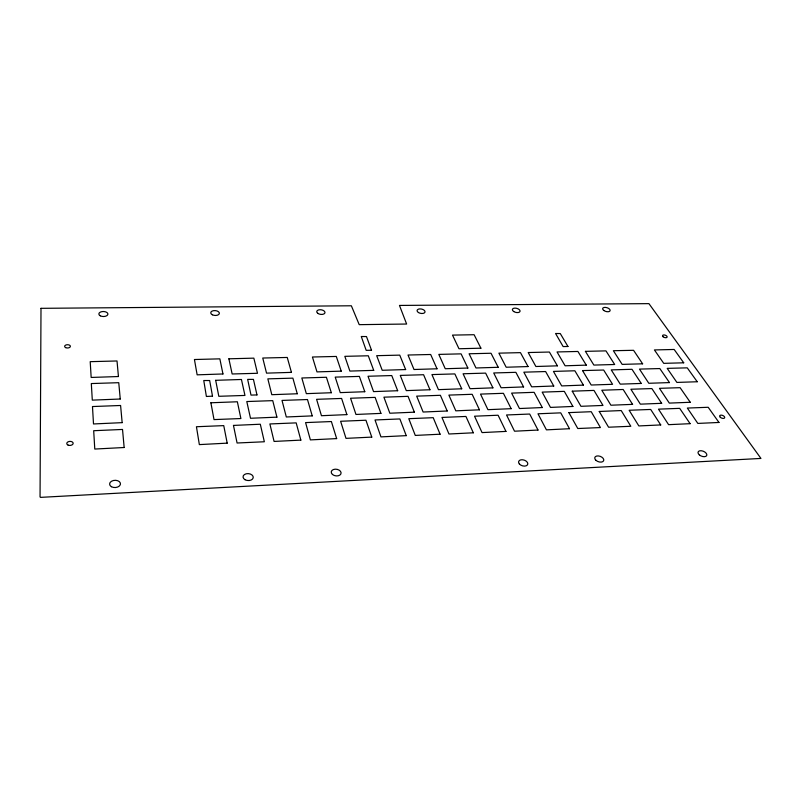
<?xml version="1.0" encoding="UTF-8"?>
<svg xmlns="http://www.w3.org/2000/svg" width="801" height="801" viewBox="0 0 801 801"><rect width="100%" height="100%" fill="white"/><g stroke="black" fill="none" stroke-linecap="round" stroke-linejoin="round"><path stroke-width="1.2" d="M599.258 411.474L608.58 427.213L630.808 426.272L621.226 410.563L599.258 411.474M41.001 308.325L40.05 496.96L40.551 497.371L760.95 458.432L648.93 303.639L399.469 305.431L406.628 324.035L359.218 324.655L351.359 305.782L41.001 308.325M233.471 425.421L237.076 443.003L264.34 441.762L260.305 424.23L233.471 425.421M228.876 358.808L232.15 373.977L257.481 373.286L253.847 358.147L228.876 358.808M227.194 443.143L199.349 444.605L196.435 426.733L223.749 425.621L227.194 443.143M586.272 365.126L565.116 365.787L557.035 351.949L577.911 351.459L586.272 365.126M222.968 373.967L197.146 374.838L194.433 359.519L219.854 358.848L222.968 373.967M585.421 351.359L593.871 365.076L614.677 364.495L605.957 350.878L585.421 351.359M583.408 385.111L561.681 385.912L553.451 371.404L574.878 370.783L583.408 385.111M582.577 370.643L591.208 385.021L612.565 384.31L603.664 370.032L582.617 370.583M215.679 380.315L218.813 396.295L244.956 395.434L241.441 379.484L215.679 380.315M212.505 396.175L206.388 396.455L203.764 380.525L209.662 380.525L212.505 396.175M210.883 402.773L214.017 419.594L240.901 418.543L237.356 401.772L210.883 402.773M572.895 406.447L550.477 407.409L542.187 392.13L564.304 391.359L572.895 406.447M572.244 391.178L580.945 406.307L602.983 405.436L593.982 390.417L572.244 391.178M569.501 428.715L546.432 429.857L537.992 413.787L560.73 412.855L569.501 428.715M568.89 412.615L577.781 428.525L600.41 427.564L591.238 411.704L568.89 412.615M567.949 346.483L563.143 346.573L555.564 333.506L560.269 333.556L567.949 346.483M557.396 365.837L535.889 366.498L528.199 352.54L549.416 352.04L557.396 365.837M553.751 386.012L531.654 386.823L523.834 372.175L545.621 371.544L553.751 386.012M542.287 407.549L519.469 408.53L511.619 393.111L534.117 392.32L542.287 407.549M538.012 430.047L514.522 431.208L506.542 414.978L529.691 414.037L538.012 430.047M528.049 366.558L506.182 367.238L498.893 353.151L520.46 352.64L528.049 366.558M523.594 386.923L501.116 387.754L493.716 372.966L515.874 372.325L523.594 386.923M511.148 408.68L487.919 409.671L480.52 394.102L503.408 393.301L511.148 408.68M505.962 431.409L482.042 432.59L474.542 416.2L498.092 415.228L505.962 431.409M124.155 447.509L94.778 449.051L93.687 430.718L122.523 429.446L124.155 447.509M122.153 422.648L93.507 423.959L92.475 406.548L120.591 405.486L122.153 422.648M498.212 367.289L475.974 367.979L469.096 353.762L491.023 353.251L498.212 367.289M492.925 387.854L470.047 388.695L463.088 373.767L485.636 373.116L492.925 387.854M120.25 399.018L92.305 400.13L91.314 383.559L118.758 382.688L120.25 399.018M118.438 376.53L91.164 377.451L90.213 361.672L117.016 360.971L118.438 376.53M479.459 409.822L455.809 410.833L448.88 395.103L472.169 394.292L479.459 409.822M473.321 432.8L448.96 434.002L441.962 417.431L465.942 416.45L473.321 432.8M480.9 348.195L458.983 348.755L452.505 335.108L474.112 334.718L480.9 348.195M467.874 368.039L445.246 368.73L438.808 354.392L461.106 353.862L467.874 368.039M461.726 388.795L438.447 389.646L431.939 374.578L454.868 373.917L461.726 388.795M447.198 410.993L423.118 412.024L416.68 396.135L440.39 395.304L447.198 410.993M440.089 434.212L415.278 435.424L408.79 418.683L433.211 417.681L440.089 434.212M437.016 368.79L414.007 369.501L408.009 355.023L430.678 354.493L437.016 368.79M429.977 389.757L406.287 390.618L400.26 375.409L423.579 374.728L429.977 389.757M414.367 412.175L389.847 413.226L383.909 397.176L408.039 396.335L414.367 412.175M406.247 435.644L380.956 436.885L375.018 419.964L399.879 418.943L406.247 435.644M405.636 369.561L382.217 370.282L376.69 355.674L399.749 355.133L405.636 369.561M397.676 390.728L373.556 391.609L368.019 376.25L391.749 375.559L397.676 390.728M380.936 413.386L355.964 414.457L350.558 398.237L375.118 397.386L380.936 413.386M371.774 437.106L346.002 438.367L340.615 421.266L365.947 420.235L371.774 437.106M373.717 370.352L349.887 371.083L344.83 356.335L368.29 355.784L373.717 370.352M364.795 391.719L340.245 392.62L335.219 377.111L359.369 376.41L364.795 391.719M371.534 350.247L366.187 350.347L361.281 336.51L366.478 336.56L371.534 350.247M346.893 414.618L321.451 415.709L316.595 399.319L341.606 398.447L346.893 414.618M336.65 438.598L310.377 439.889L305.582 422.598L331.384 421.546L336.65 438.598M718.968 422.457L697.831 423.419L687.348 408.059L708.194 407.278L718.968 422.457M341.236 371.143L316.986 371.894L312.43 357.006L336.29 356.445L341.236 371.143M331.334 392.73L306.332 393.651L301.827 377.982L326.418 377.271L331.334 392.73M312.23 415.879L286.307 416.981L282.012 400.42L307.484 399.539L312.23 415.879M300.856 440.119L274.082 441.431L269.877 423.949L296.18 422.878L300.856 440.119M690.102 423.679L668.595 424.67L658.492 409.151L679.689 408.35L690.102 423.679M690.252 402.272L669.316 403.103L659.463 388.335L680.109 387.674L690.252 402.272M697.23 381.747L676.905 382.427L667.203 368.37L687.258 367.849L697.23 381.747M297.261 393.762L271.799 394.693L267.844 378.863L292.876 378.142L297.261 393.762M276.916 417.151L250.503 418.272L246.798 401.541L272.74 400.64L276.916 417.151M291.444 372.375L266.533 373.136L262.758 358.027L287.249 357.456L291.444 372.375M660.725 424.93L638.848 425.932L629.145 410.262L650.702 409.451L660.725 424.93M683.724 362.803L663.739 363.354L654.407 349.937L674.152 349.466L683.724 362.803M669.476 382.588L648.81 383.279L639.468 369.101L659.834 368.56L669.476 382.588M661.656 403.314L640.359 404.155L630.888 389.246L651.874 388.575L661.656 403.314M256.981 394.923L251.003 395.103L247.659 379.384L253.436 379.384L256.981 394.923M632.57 404.365L610.903 405.216L601.791 390.237L623.168 389.486L632.57 404.365M641.251 383.439L620.244 384.14L611.243 369.892L631.979 369.291L641.251 383.439M642.622 363.814L622.157 364.375L613.376 350.718L633.561 350.307L642.622 363.814M65.622 347.604A2.874 1.642 -0.7 0 0 70.328 346.643A2.874 1.642 -0.7 0 0 66.573 344.81A2.874 1.642 -0.7 0 0 65.622 347.604M68.095 445.106A3.194 2.023 -2.9 0 0 73.141 443.524A3.194 2.023 -2.9 0 0 68.666 441.601A3.194 2.023 -2.9 0 0 68.095 445.106M720.279 417.251A2.663 1.422 21.6 0 0 724.585 417.912A2.663 1.422 21.6 0 0 721.711 415.178A2.663 1.422 21.6 0 0 720.279 417.251M663.088 336.73A2.393 1.212 18.5 0 0 667.013 337.281A2.393 1.212 18.5 0 0 664.429 334.988A2.393 1.212 18.5 0 0 663.088 336.73M245.066 479.729A5.126 3.474 4.5 0 0 253.216 477.716A5.126 3.474 4.5 0 0 246.137 473.802A5.126 3.474 4.5 0 0 245.066 479.729M111.399 486.698A5.437 3.625 -2.2 0 0 120.35 484.585A5.437 3.625 -2.2 0 0 113.382 480.51A5.437 3.625 -2.2 0 0 111.399 486.698M332.475 474.472A4.976 3.344 9 0 0 340.846 474.022A4.976 3.344 9 0 0 335.168 469.176A4.976 3.344 9 0 0 332.475 474.472M519.368 463.979A4.756 2.994 17.3 0 0 527.358 465.011A4.756 2.994 17.3 0 0 522.833 459.794A4.756 2.994 17.3 0 0 519.368 463.979M595.984 460.345A4.706 2.844 19.7 0 0 603.614 460.785A4.706 2.844 19.7 0 0 598.187 455.919A4.706 2.844 19.7 0 0 595.984 460.345M699.373 454.898A4.656 2.623 22.2 0 0 706.722 455.499A4.656 2.623 22.2 0 0 701.175 450.733A4.656 2.623 22.2 0 0 699.373 454.898M212.385 314.783A4.315 2.423 4.6 0 0 219.324 313.612A4.315 2.423 4.6 0 0 213.466 310.678A4.315 2.423 4.6 0 0 212.385 314.783M317.757 313.311A4.155 2.313 8.2 0 0 324.765 313.231A4.155 2.313 8.2 0 0 320.09 309.717A4.155 2.313 8.2 0 0 317.757 313.311M418.462 312.53A4.035 2.203 11.5 0 0 424.971 312.17A4.035 2.203 11.5 0 0 419.754 308.906A4.035 2.203 11.5 0 0 418.462 312.53M513.701 311.509A3.945 2.083 14.4 0 0 520.009 311.449A3.945 2.083 14.4 0 0 514.963 308.115A3.945 2.083 14.4 0 0 513.701 311.509M603.744 310.428A3.875 1.962 16.7 0 0 610.032 310.868A3.875 1.962 16.7 0 0 605.406 307.394A3.875 1.962 16.7 0 0 603.744 310.428M100.305 315.824A4.536 2.513 1 0 0 107.805 314.613A4.536 2.513 1 0 0 102.027 311.599A4.536 2.513 1 0 0 100.305 315.824"/></g></svg>
